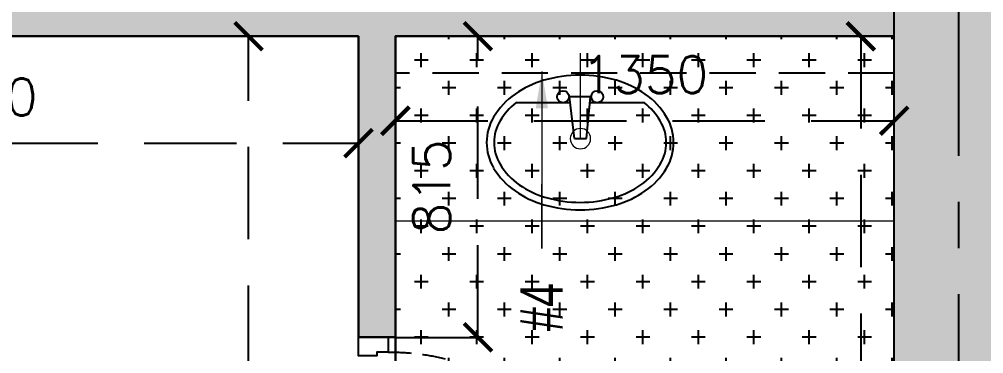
# Model space of a CAD drawing. Header units: millimetres. Extents: x 1180970 to 1231451, y -5737889 to -5695638.
# Drawn here: x 1224994 to 1227604, y -5715708 to -5714803 of the extents above; entities that cross this region are included whole.
import ezdxf

# ---------------------------------------------------------------- set-up
doc = ezdxf.new("R2010")
doc.units = ezdxf.units.MM
doc.header["$LTSCALE"] = 1000
doc.header["$MEASUREMENT"] = 0
for name, pattern in [('3BHK-A$1$AUDIT_D_120904163729-0', [0]), ('3BHK-A$2$( Hidden )', [0.375, 0.25, -0.125]), ('3BHK-A$2$HIDDEN', [0.375, 0.25, -0.125]), ('AUDIT_D_120904163729-0', [0]), ('T8(T9 IS SIMILAR) - GROUND FLOOR - DIMENSION & TEXTING$0$HIDDEN', [0.375, 0.25, -0.125]), ('T8_REFUGE COLUMNS$0$CENTER2', [1.125, 0.75, -0.125, 0.125, -0.125])]:
    doc.linetypes.add(name, pattern=pattern)
doc.layers.get('0').update_dxf_attribs({"linetype": 'AUDIT_D_120904163729-0'})
for name, color, linetype in [('3BHK-A$0$$1$LEDGE WALL', 5, 'Continuous'), ('3BHK-A$0$A-DOOR-FULL', 2, 'Continuous'), ('3BHK-A$0$A-SANITARY', 2, 'Continuous'), ('3BHK-A$1$A-HATCH -160', 251, '3BHK-A$1$AUDIT_D_120904163729-0'), ('3BHK-A$1$A-TOI SUNK 50MM', 8, 'Continuous'), ('T8(T9 IS SIMILAR) - GROUND FLOOR - DIMENSION & TEXTING$0$A-DIMENSIONS', 2, 'T8(T9 IS SIMILAR) - GROUND FLOOR - DIMENSION & TEXTING$0$HIDDEN'), ('T8_REFUGE COLUMNS$0$A-CENTERLINE', 193, 'T8_REFUGE COLUMNS$0$CENTER2'), ('T8_REFUGE COLUMNS$0$A-RCC COLS', 3, 'Continuous')]:
    doc.layers.add(name, color=color, linetype=linetype)
for name, color, linetype, lineweight in [('3BHK-A$2$a-TOI-fixtures', 251, 'Continuous', 0), ('3BHK-A$2$A-WALL- 160', 6, 'Continuous', 30), ('T8(T9 IS SIMILAR) - GROUND FLOOR - DIMENSION & TEXTING$0$R0-18-10-2014-T1-1st Podium Floor Plan$0$Text', 2, 'Continuous', 0), ('T8(T9 IS SIMILAR) - GROUND FLOOR$0$D&W', 8, 'Continuous', 25)]:
    doc.layers.add(name, color=color, linetype=linetype, lineweight=lineweight)
doc.layers.add('T8_REFUGE COLUMNS$0$COL-HATCH', color=7, linetype='Continuous', lineweight=25, true_color=0xa3a3a3)
doc.styles.add('T8(T9 IS SIMILAR) - GROUND FLOOR - DIMENSION & TEXTING$0$ARIAL ARROW', font='swisscl.ttf')
doc.styles.add('T8(T9 IS SIMILAR) - GROUND FLOOR - DIMENSION & TEXTING$0$Romans 1', font='romans.shx', dxfattribs={"height": 100})
doc.styles.add('T8(T9 IS SIMILAR) - GROUND FLOOR - DIMENSION & TEXTING$0$Tahoma', font='tahoma.ttf')
doc.dimstyles.new('T8(T9 IS SIMILAR) - GROUND FLOOR - DIMENSION & TEXTING$0$ALPINE S', dxfattribs={"dimscale": 0, "dimtxt": 100, "dimasz": 75, "dimexe": 0, "dimexo": 0, "dimgap": 75, "dimtad": 1, "dimdec": 0, "dimzin": 0, "dimdsep": 46, "dimtxsty": 'T8(T9 IS SIMILAR) - GROUND FLOOR - DIMENSION & TEXTING$0$Romans 1', "dimblk": 'T8(T9 IS SIMILAR) - GROUND FLOOR - DIMENSION & TEXTING$0$_ArchTick', "dimcen": 0.09, "dimclrd": 256, "dimclre": 256, "dimclrt": 7, "dimadec": 0, "dimazin": 0, "dimtfac": 1, "dimtdec": 0, "dimtofl": 0, "dimtmove": 1, "dimatfit": 0, "dimldrblk": 'T8(T9 IS SIMILAR) - GROUND FLOOR - DIMENSION & TEXTING$0$_Open90', "dimfxl": 1, "dimtolj": 1, "dimtzin": 0, "dimarcsym": 0})
doc.dimstyles.new('T8(T9 IS SIMILAR) - GROUND FLOOR - DIMENSION & TEXTING$0$SAMATA STD', dxfattribs={"dimtxt": 100, "dimasz": 50, "dimexe": 50, "dimexo": 50, "dimgap": 10, "dimtad": 0, "dimdec": 0, "dimrnd": 5, "dimzin": 0, "dimdsep": 46, "dimtxsty": 'T8(T9 IS SIMILAR) - GROUND FLOOR - DIMENSION & TEXTING$0$Tahoma', "dimblk": 'T8(T9 IS SIMILAR) - GROUND FLOOR - DIMENSION & TEXTING$0$_Origin2', "dimcen": -50, "dimdle": 50, "dimclrd": 7, "dimclre": 7, "dimclrt": 7, "dimadec": 0, "dimazin": 0, "dimtfac": 1, "dimtdec": 0, "dimtmove": 1, "dimatfit": 3, "dimfxl": 150, "dimtfill": 1, "dimtolj": 1, "dimtzin": 0, "dimlwd": -1, "dimlwe": -1, "dimarcsym": 0})

# ---------------------------------------------------------------- blocks, each defined once
blk = doc.blocks.new('*U164')
for points in [[(-710, 0), (-670, 0), (-670, 30), (-660, 30), (-660, 80), (-710, 80)], [(40, 0), (0, 0), (0, 30), (-10, 30), (-10, 80), (40, 80)], [(0, 0), (0, -670), (-30, -670), (-30, 0)]]:
    blk.add_lwpolyline(points, close=True)
at = {"color": 0, "linetype": 'ByBlock', "ltscale": 0.25}
blk.add_arc((1, 0.4), 671, 180.0347, 267.627, dxfattribs=at)
blk = doc.blocks.new('3BHK-A$0$WB1')
at = {"layer": '3BHK-A$0$A-SANITARY', "color": 0, "ltscale": 1000}
for p, q in [((190074.4, -1779394.5), (190063, -1779507.9)), ((190106.8, -1779394.5), (190119.9, -1779507.9)), ((189917.5, -1779491.7), (190064.6, -1779491.7)), ((190061.5, -1779507.9), (190121.4, -1779507.9)), ((190118, -1779491.7), (190265.4, -1779491.7))]:
    blk.add_line(p, q, dxfattribs=at)
at = {"layer": '3BHK-A$0$A-SANITARY', "color": 0}
blk.add_line((190106.8, -1779394.5), (190074.4, -1779394.5), dxfattribs=at)
for centre, major_axis, start_param, end_param in [((190091.4, -1779555.7), (-92.6, 341.5), 6.018375, 6.298924), ((190091.4, -1779555.7), (-92.6, 341.5), 5.737826, 6.018375), ((190067.1, -1779471.3), (-69.6, 256.7), 0.015739, 0.342992), ((190091.4, -1779555.7), (-87.3, 322), 6.018375, 6.298924), ((190091.4, -1779555.7), (-87.3, 322), 5.737826, 6.018375), ((190115.8, -1779471.3), (-69.6, 256.7), 5.410573, 5.737826), ((190030, -1779417.8), (-52.6, 193.9), 0.342992, 0.768932), ((190067.1, -1779471.3), (-64.3, 237.2), 0.015739, 0.342992), ((190115.8, -1779471.3), (-64.3, 237.2), 5.410573, 5.737826), ((190152.9, -1779417.8), (-52.6, 193.9), 4.984633, 5.410573), ((190030, -1779417.8), (-47.3, 174.4), 0.342992, 0.768932), ((190152.9, -1779417.8), (-47.3, 174.4), 4.984633, 5.410573), ((189973.2, -1779384.1), (-35.3, 130.2), 0.768932, 1.305986), ((189973.2, -1779384.1), (-30, 110.7), 0.768932, 1.305986), ((190209.6, -1779384.1), (-30, 110.7), 4.447579, 4.984633), ((190209.6, -1779384.1), (-35.3, 130.2), 4.447579, 4.984633), ((189973.2, -1779384.1), (-35.3, 130.2), 1.305986, 1.84304), ((189973.2, -1779384.1), (-30, 110.7), 1.305986, 1.84304), ((190209.6, -1779384.1), (-30, 110.7), 3.910525, 4.447579), ((190209.6, -1779384.1), (-35.3, 130.2), 3.910525, 4.447579), ((190030, -1779350.3), (-52.6, 193.9), 1.84304, 2.268981), ((190030, -1779350.3), (-47.3, 174.4), 1.84304, 2.20494), ((190152.9, -1779350.3), (-47.3, 174.4), 3.548625, 3.910525), ((190152.9, -1779350.3), (-52.6, 193.9), 3.484585, 3.910525), ((190067.1, -1779296.9), (-69.6, 256.7), 2.268981, 2.596234), ((190045.3, -1779507.9), (-4.2, 15.6), 6.018375, 12.30156), ((190137.6, -1779507.9), (-4.2, 15.6), 6.018375, 12.30156), ((190115.8, -1779296.9), (-69.6, 256.7), 3.157331, 3.484585), ((190091.4, -1779212.5), (-92.6, 341.5), 2.596234, 2.876783), ((190091.4, -1779212.5), (-92.6, 341.5), 2.876783, 3.157331)]:
    blk.add_ellipse(centre, major_axis=major_axis, ratio=1, start_param=start_param, end_param=end_param, dxfattribs=at)
blk = doc.blocks.new('3BHK-A')
at = {"layer": '3BHK-A$1$A-HATCH -160', "linetype": 'ByBlock'}
h = blk.add_hatch(dxfattribs=at)
h.set_pattern_fill('ZIGZAG', color=256, scale=250)
h.set_pattern_definition([(9e-15, (1e-08, 0), (31.25, 31.25), [31.25, -31.25]), (90, (31.25, 0), (-31.25, 31.25), [31.25, -31.25])])
h.paths.add_polyline_path([(1185182.8, -5714749.5), (1186532.7, -5714749.5), (1186532.7, -5714149.5), (1186632.7, -5714149.5), (1186632.7, -5714749.5), (1188712.7, -5714749.5), (1188712.7, -5714049.5), (1189032.5, -5714049.5), (1189032.5, -5714149.5), (1188812.7, -5714149.5), (1188812.7, -5715449.5), (1189032.5, -5715449.5), (1189032.5, -5715549.5), (1188712.7, -5715549.5), (1188712.7, -5714849.5), (1186632.7, -5714849.5), (1186632.7, -5715664.5), (1186532.7, -5715664.5), (1186532.7, -5714849.5), (1185182.8, -5714849.5)])
h.paths.add_polyline_path([(1185182.8, -5713249.5), (1185782.7, -5713249.5), (1185782.7, -5713149.5), (1185182.8, -5713149.5)])
h.paths.add_polyline_path([(1186532.7, -5710699.5), (1186632.7, -5710699.5), (1186632.7, -5713249.5), (1186532.7, -5713249.5)])
h.paths.add_polyline_path([(1186532.7, -5717399.5), (1186632.7, -5717399.5), (1186632.7, -5716414.5), (1186532.7, -5716414.5)])
h.paths.add_polyline_path([(1194902.2, -5715375), (1194082.3, -5715375), (1194082.3, -5715475), (1194902.2, -5715475)])
h.paths.add_polyline_path([(1195782.2, -5715375), (1196682.2, -5715375), (1196682.2, -5715475), (1195782.2, -5715475)])
h.paths.add_polyline_path([(1194132.5, -5714149.9), (1196532.4, -5714149.9), (1196532.4, -5714049.9), (1194132.5, -5714049.9)])
h.paths.add_polyline_path([(1197432.4, -5711800.2), (1197532.4, -5711800.2), (1197532.4, -5714149.9), (1197432.4, -5714149.9)])
h.paths.add_polyline_path([(1198282.4, -5714149.9), (1198958.7, -5714149.9), (1198958.7, -5714049.9), (1198282.4, -5714049.9)])
h.paths.add_polyline_path([(1196871.9, -5720208.6), (1196082.2, -5720209.7), (1196082.3, -5720109.7), (1196082.2, -5720109.7), (1196182.2, -5720109.7), (1196871.9, -5720108.6)])
h.paths.add_polyline_path([(1193397.2, -5709939.9), (1193882.3, -5709939.6), (1193882.3, -5710040.1), (1193397.3, -5710040.1)])
h.paths.add_polyline_path([(1186632.7, -5708554.7), (1187192.3, -5708554.8), (1187192.3, -5708654.7), (1186632.7, -5708654.7)])
h.paths.add_polyline_path([(1194182.3, -5715724), (1194082.3, -5715724), (1194082.3, -5715474), (1194182.3, -5715474)])
at = {"layer": '3BHK-A$1$A-TOI SUNK 50MM'}
h = blk.add_hatch(dxfattribs=at)
h.set_pattern_fill('CROSS', color=256, scale=300, style=0)
h.set_pattern_definition([(9e-15, (-0.65, 1286.84), (75, 75), [37.5, -112.5]), (90, (18.1, 1268.09), (-75, 75), [37.5, -112.5])])
h.paths.add_polyline_path([(1186532.7, -5713148.5), (1185182.4, -5713148.5), (1185182.4, -5710698.5), (1186532.7, -5710698.5)])
h.paths.add_polyline_path([(1185182.4, -5714848.6), (1186532.7, -5714848.6), (1186532.7, -5717398.5), (1185182.4, -5717398.5)])
at = {"layer": '3BHK-A$0$$1$LEDGE WALL', "linetype": '3BHK-A$2$( Hidden )', "ltscale": 0.5}
blk.add_line((1185182.4, -5714948.6, 0), (1186532.7, -5714948.7), dxfattribs=at)
at = {"layer": '3BHK-A$1$A-TOI SUNK 50MM'}
blk.add_line((1186532.7, -5716413.5, 0), (1186532.7, -5715663.5, 0), dxfattribs=at)
at = {"layer": '3BHK-A$1$A-TOI SUNK 50MM', "elevation": 0}
blk.add_lwpolyline([(1185182.4, -5714848.6), (1186532.7, -5714848.6), (1186532.7, -5717398.5), (1185182.4, -5717398.5)], close=True, dxfattribs=at)
at = {"layer": '3BHK-A$2$a-TOI-fixtures'}
blk.add_line((1186182.9, -5714848.6, 0), (1185532.6, -5714848.6, 0), dxfattribs=at)
at = {"layer": '3BHK-A$2$a-TOI-fixtures', "extrusion": (-2.53026e-07, -3.57019e-09, 1)}
blk.add_line((1186031.9, -5715125.8, 0), (1186031.9, -5714894.2, 0), dxfattribs=at)
at = {"layer": '3BHK-A$2$a-TOI-fixtures', "ltscale": 500}
blk.add_line((1186532.7, -5715348.6), (1185182.8, -5715348.6), dxfattribs=at)
at = {"layer": '3BHK-A$2$a-TOI-fixtures', "extrusion": (-2.53026e-07, -3.57019e-09, 1)}
blk.add_circle((1186031.9, -5715125.8, -0.3), 27.5, dxfattribs=at)
at = {"layer": '3BHK-A$2$A-WALL- 160', "linetype": 'ByBlock'}
for p, q in [((1186532.7, -5714848.5, 0), (1185182.8, -5714848.5, 0)), ((1186532.7, -5714848.5, 0), (1186532.7, -5715663.5, 0)), ((1188712.7, -5714848.5, 0), (1186632.7, -5714848.5, 0)), ((1186632.7, -5714848.5, 0), (1186632.7, -5715663.5, 0)), ((1186632.7, -5715663.5, 0), (1186532.7, -5715663.5, 0))]:
    blk.add_line(p, q, dxfattribs=at)
at = {"layer": '3BHK-A$0$A-DOOR-FULL', "linetype": '3BHK-A$2$HIDDEN', "rotation": 270}
blk.add_blockref('*U164', (1186552.7, -5716373.5, 0), dxfattribs=at)
at = {"layer": '3BHK-A$2$a-TOI-fixtures', "extrusion": (0, 0, -1), "zscale": -0.9999999999999998, "rotation": 179.9999999999999}
blk.add_blockref('3BHK-A$0$WB1', (-995941.3, -7494520.3, 0), dxfattribs=at)
blk = doc.blocks.new('T8_REFUGE COLUMNS')
at = {"layer": 'T8_REFUGE COLUMNS$0$COL-HATCH', "linetype": 'ByBlock'}
h = blk.add_hatch(color=256, dxfattribs=at)
h.dxf.hatch_style = 1
h.paths.add_polyline_path([(1227712.1, -5718799.9), (1227362.1, -5718799.9), (1227362.1, -5709299.9), (1227712.1, -5709299.9)])
at = {"layer": 'T8_REFUGE COLUMNS$0$A-CENTERLINE'}
blk.add_line((1227537.1, -5720797.2), (1227537.1, -5702690.8), dxfattribs=at)
at = {"layer": 'T8_REFUGE COLUMNS$0$A-RCC COLS', "linetype": 'ByBlock'}
blk.add_lwpolyline([(1227712.1, -5718799.9), (1227362.1, -5718799.9), (1227362.1, -5709299.9), (1227712.1, -5709299.9)], close=True, dxfattribs=at)
blk = doc.blocks.new('T8(T9 IS SIMILAR) - GROUND FLOOR')
at = {"layer": 'T8(T9 IS SIMILAR) - GROUND FLOOR$0$D&W', "linetype": 'ByBlock'}
blk.add_blockref('T8_REFUGE COLUMNS', (0, 0), dxfattribs=at)
at = {"layer": 'T8(T9 IS SIMILAR) - GROUND FLOOR$0$D&W', "linetype": 'ByBlock', "xscale": -1}
blk.add_blockref('3BHK-A', (2412544.6, 0), dxfattribs=at)
blk = doc.blocks.new('T8(T9 IS SIMILAR) - GROUND FLOOR - DIMENSION & TEXTING$0$_ArchTick')
at = {"color": 0, "linetype": 'ByBlock', "const_width": 0.15}
blk.add_lwpolyline([(-0.5, -0.5), (0.5, 0.5)], dxfattribs=at)
blk = doc.blocks.new('*D634')
at = {"layer": 'T8(T9 IS SIMILAR) - GROUND FLOOR - DIMENSION & TEXTING$0$A-DIMENSIONS', "linetype": 'T8(T9 IS SIMILAR) - GROUND FLOOR - DIMENSION & TEXTING$0$HIDDEN', "lineweight": -2, "transparency": 16777216}
for p, q in [((1223831.7, -5715361), (1223831.7, -5715137.9)), ((1225911.9, -5715311), (1225911.9, -5715137.9))]:
    blk.add_line(p, q, dxfattribs=at)
at = {"layer": 'T8(T9 IS SIMILAR) - GROUND FLOOR - DIMENSION & TEXTING$0$A-DIMENSIONS', "lineweight": -2, "transparency": 16777216}
blk.add_line((1223831.7, -5715137.9), (1225911.9, -5715137.9), dxfattribs=at)
at = {"layer": 'T8(T9 IS SIMILAR) - GROUND FLOOR - DIMENSION & TEXTING$0$A-DIMENSIONS', "linetype": 'ByBlock', "lineweight": -2, "transparency": 16777216, "xscale": 75, "yscale": 75, "zscale": 75, "rotation": 180}
blk.add_blockref('T8(T9 IS SIMILAR) - GROUND FLOOR - DIMENSION & TEXTING$0$_ArchTick', (1223831.7, -5715137.9), dxfattribs=at)
at = {"layer": 'T8(T9 IS SIMILAR) - GROUND FLOOR - DIMENSION & TEXTING$0$A-DIMENSIONS', "linetype": 'ByBlock', "lineweight": -2, "transparency": 16777216, "xscale": 75, "yscale": 75, "zscale": 75}
blk.add_blockref('T8(T9 IS SIMILAR) - GROUND FLOOR - DIMENSION & TEXTING$0$_ArchTick', (1225911.9, -5715137.9), dxfattribs=at)
at = {"layer": 'T8(T9 IS SIMILAR) - GROUND FLOOR - DIMENSION & TEXTING$0$A-DIMENSIONS', "color": 7, "linetype": 'ByBlock', "transparency": 16777216, "insert": (1224871.8, -5715012.9), "char_height": 100, "attachment_point": 5, "style": 'T8(T9 IS SIMILAR) - GROUND FLOOR - DIMENSION & TEXTING$0$Romans 1'}
blk.add_mtext('\\A1;2080', dxfattribs=at)
blk = doc.blocks.new('T8(T9 IS SIMILAR) - GROUND FLOOR - DIMENSION & TEXTING$0$_Open90')
at = {"color": 0, "linetype": 'ByBlock', "lineweight": -2}
for p, q in [((-0.5, 0.5), (0, 0)), ((0, 0), (-1, 0)), ((0, 0), (-0.5, -0.5))]:
    blk.add_line(p, q, dxfattribs=at)
blk = doc.blocks.new('*D636')
at = {"layer": 'T8(T9 IS SIMILAR) - GROUND FLOOR - DIMENSION & TEXTING$0$A-DIMENSIONS', "linetype": 'T8(T9 IS SIMILAR) - GROUND FLOOR - DIMENSION & TEXTING$0$HIDDEN', "lineweight": -2, "transparency": 16777216}
for p, q in [((1226011.9, -5714848.7), (1226235.3, -5714848.7)), ((1226011.9, -5715663.7), (1226235.3, -5715663.7))]:
    blk.add_line(p, q, dxfattribs=at)
at = {"layer": 'T8(T9 IS SIMILAR) - GROUND FLOOR - DIMENSION & TEXTING$0$A-DIMENSIONS', "lineweight": -2, "transparency": 16777216}
blk.add_line((1226235.3, -5715663.7), (1226235.3, -5714848.7), dxfattribs=at)
at = {"layer": 'T8(T9 IS SIMILAR) - GROUND FLOOR - DIMENSION & TEXTING$0$A-DIMENSIONS', "linetype": 'ByBlock', "lineweight": -2, "transparency": 16777216, "xscale": 75, "yscale": 75, "zscale": 75}
for p, rotation in [((1226235.3, -5714848.7), 90), ((1226235.3, -5715663.7), 270)]:
    blk.add_blockref('T8(T9 IS SIMILAR) - GROUND FLOOR - DIMENSION & TEXTING$0$_ArchTick', p, dxfattribs=dict(at, rotation=rotation))
at = {"layer": 'T8(T9 IS SIMILAR) - GROUND FLOOR - DIMENSION & TEXTING$0$A-DIMENSIONS', "color": 7, "linetype": 'ByBlock', "transparency": 16777216, "insert": (1226110.3, -5715256.2), "char_height": 100, "attachment_point": 5, "rotation": 90, "style": 'T8(T9 IS SIMILAR) - GROUND FLOOR - DIMENSION & TEXTING$0$Romans 1'}
blk.add_mtext('\\A1;815', dxfattribs=at)
blk = doc.blocks.new('*D637')
at = {"layer": 'T8(T9 IS SIMILAR) - GROUND FLOOR - DIMENSION & TEXTING$0$A-DIMENSIONS', "linetype": 'T8(T9 IS SIMILAR) - GROUND FLOOR - DIMENSION & TEXTING$0$HIDDEN', "lineweight": -2, "transparency": 16777216}
for p, q in [((1226011.9, -5715448.7), (1226011.9, -5715077.3)), ((1227361.9, -5715448.7), (1227361.9, -5715077.3))]:
    blk.add_line(p, q, dxfattribs=at)
at = {"layer": 'T8(T9 IS SIMILAR) - GROUND FLOOR - DIMENSION & TEXTING$0$A-DIMENSIONS', "lineweight": -2, "transparency": 16777216}
blk.add_line((1226011.9, -5715077.3), (1227361.9, -5715077.3), dxfattribs=at)
at = {"layer": 'T8(T9 IS SIMILAR) - GROUND FLOOR - DIMENSION & TEXTING$0$A-DIMENSIONS', "linetype": 'ByBlock', "lineweight": -2, "transparency": 16777216, "xscale": 75, "yscale": 75, "zscale": 75, "rotation": 180}
blk.add_blockref('T8(T9 IS SIMILAR) - GROUND FLOOR - DIMENSION & TEXTING$0$_ArchTick', (1226011.9, -5715077.3), dxfattribs=at)
at = {"layer": 'T8(T9 IS SIMILAR) - GROUND FLOOR - DIMENSION & TEXTING$0$A-DIMENSIONS', "linetype": 'ByBlock', "lineweight": -2, "transparency": 16777216, "xscale": 75, "yscale": 75, "zscale": 75}
blk.add_blockref('T8(T9 IS SIMILAR) - GROUND FLOOR - DIMENSION & TEXTING$0$_ArchTick', (1227361.9, -5715077.3), dxfattribs=at)
at = {"layer": 'T8(T9 IS SIMILAR) - GROUND FLOOR - DIMENSION & TEXTING$0$A-DIMENSIONS', "color": 7, "linetype": 'ByBlock', "transparency": 16777216, "insert": (1226686.9, -5714952.3), "char_height": 100, "attachment_point": 5, "style": 'T8(T9 IS SIMILAR) - GROUND FLOOR - DIMENSION & TEXTING$0$Romans 1'}
blk.add_mtext('\\A1;1350', dxfattribs=at)
blk = doc.blocks.new('*D638')
at = {"layer": 'T8(T9 IS SIMILAR) - GROUND FLOOR - DIMENSION & TEXTING$0$A-DIMENSIONS', "linetype": 'T8(T9 IS SIMILAR) - GROUND FLOOR - DIMENSION & TEXTING$0$HIDDEN', "lineweight": -2, "transparency": 16777216}
for p, q in [((1227016, -5714848.7), (1227271.4, -5714848.7)), ((1227061.8, -5717398.7), (1227271.4, -5717398.7))]:
    blk.add_line(p, q, dxfattribs=at)
at = {"layer": 'T8(T9 IS SIMILAR) - GROUND FLOOR - DIMENSION & TEXTING$0$A-DIMENSIONS', "lineweight": -2, "transparency": 16777216}
blk.add_line((1227271.4, -5714848.7), (1227271.4, -5717398.7), dxfattribs=at)
at = {"layer": 'T8(T9 IS SIMILAR) - GROUND FLOOR - DIMENSION & TEXTING$0$A-DIMENSIONS', "linetype": 'ByBlock', "lineweight": -2, "transparency": 16777216, "xscale": 75, "yscale": 75, "zscale": 75}
for p, rotation in [((1227271.4, -5714848.7), 90), ((1227271.4, -5717398.7), 270)]:
    blk.add_blockref('T8(T9 IS SIMILAR) - GROUND FLOOR - DIMENSION & TEXTING$0$_ArchTick', p, dxfattribs=dict(at, rotation=rotation))
at = {"layer": 'T8(T9 IS SIMILAR) - GROUND FLOOR - DIMENSION & TEXTING$0$A-DIMENSIONS', "color": 7, "linetype": 'ByBlock', "transparency": 16777216, "insert": (1227146.4, -5716123.7), "char_height": 100, "attachment_point": 5, "rotation": 90, "style": 'T8(T9 IS SIMILAR) - GROUND FLOOR - DIMENSION & TEXTING$0$Romans 1'}
blk.add_mtext('\\A1;2550', dxfattribs=at)
blk = doc.blocks.new('*D580')
at = {"layer": 'T8(T9 IS SIMILAR) - GROUND FLOOR - DIMENSION & TEXTING$0$A-DIMENSIONS', "linetype": 'T8(T9 IS SIMILAR) - GROUND FLOOR - DIMENSION & TEXTING$0$HIDDEN', "lineweight": -2, "transparency": 16777216}
for p, q in [((1225447.5, -5714848.5), (1225614.3, -5714848.5)), ((1225447.5, -5719523.3), (1225614.3, -5719523.3))]:
    blk.add_line(p, q, dxfattribs=at)
at = {"layer": 'T8(T9 IS SIMILAR) - GROUND FLOOR - DIMENSION & TEXTING$0$A-DIMENSIONS', "lineweight": -2, "transparency": 16777216}
blk.add_line((1225614.3, -5719523.3), (1225614.3, -5714848.5), dxfattribs=at)
at = {"layer": 'T8(T9 IS SIMILAR) - GROUND FLOOR - DIMENSION & TEXTING$0$A-DIMENSIONS', "linetype": 'ByBlock', "lineweight": -2, "transparency": 16777216, "xscale": 75, "yscale": 75, "zscale": 75}
for p, rotation in [((1225614.3, -5714848.5), 90), ((1225614.3, -5719523.3), 270)]:
    blk.add_blockref('T8(T9 IS SIMILAR) - GROUND FLOOR - DIMENSION & TEXTING$0$_ArchTick', p, dxfattribs=dict(at, rotation=rotation))
at = {"layer": 'T8(T9 IS SIMILAR) - GROUND FLOOR - DIMENSION & TEXTING$0$A-DIMENSIONS', "color": 7, "linetype": 'ByBlock', "transparency": 16777216, "insert": (1225489.3, -5717185.9), "char_height": 100, "attachment_point": 5, "rotation": 90, "style": 'T8(T9 IS SIMILAR) - GROUND FLOOR - DIMENSION & TEXTING$0$Romans 1'}
blk.add_mtext('\\A1;4675', dxfattribs=at)
blk = doc.blocks.new('T8(T9 IS SIMILAR) - GROUND FLOOR - DIMENSION & TEXTING$0$_Origin2')
at = {"color": 0, "linetype": 'ByBlock', "lineweight": -2}
blk.add_line((-0.5, 0), (-1, 0), dxfattribs=at)
for radius in [0.5, 0.25]:
    blk.add_circle((0, 0), radius, dxfattribs=at)
blk = doc.blocks.new('T8(T9 IS SIMILAR) - GROUND FLOOR - DIMENSION & TEXTING')
at = {"layer": 'T8(T9 IS SIMILAR) - GROUND FLOOR - DIMENSION & TEXTING$0$R0-18-10-2014-T1-1st Podium Floor Plan$0$Text', "linetype": 'ByBlock', "style": 'T8(T9 IS SIMILAR) - GROUND FLOOR - DIMENSION & TEXTING$0$ARIAL ARROW'}
blk.add_text('#4', height=114.75, rotation=90, dxfattribs=at).set_placement((1226464.5, -5715647.2, -0.5))
at = {"layer": 'T8(T9 IS SIMILAR) - GROUND FLOOR - DIMENSION & TEXTING$0$A-DIMENSIONS', "linetype": 'ByBlock'}
for base, p1, p2, picture, middle in [((1225614.3, -5714848.5, 0.5), (1225447.5, -5719523.3, 1), (1225447.5, -5714848.5, 1), '*D580', (1225489.3, -5717185.9, 0.5)), ((1226235.3, -5714848.7, 0.5), (1226011.9, -5715663.7, 0.5), (1226011.9, -5714848.7, 0.5), '*D636', (1226110.3, -5715256.2, 0.5)), ((1227271.4, -5717398.7, 0.5), (1227016, -5714848.7, 0.5), (1227061.8, -5717398.7, 0.5), '*D638', (1227146.4, -5716123.7, 0.5))]:
    dim = blk.add_linear_dim(base=base, p1=p1, p2=p2, angle=270, dimstyle='T8(T9 IS SIMILAR) - GROUND FLOOR - DIMENSION & TEXTING$0$ALPINE S', override={"dimscale": 1, "dimfxl": 5, "dimarcsym": 1}, dxfattribs=at)
    dim.commit()
    dim.dimension.update_dxf_attribs({"geometry": picture, "text_midpoint": middle})
for base, p1, p2, picture, middle in [((1227361.9, -5715077.3, 0.5), (1226011.9, -5715448.7, 0.5), (1227361.9, -5715448.7, 0.9), '*D637', (1226686.9, -5714952.3, 0.5)), ((1225911.9, -5715137.9, 0.5), (1223831.7, -5715361, 0.5), (1225911.9, -5715311, 0.5), '*D634', (1224871.8, -5715012.9, 0.5))]:
    dim = blk.add_linear_dim(base=base, p1=p1, p2=p2, dimstyle='T8(T9 IS SIMILAR) - GROUND FLOOR - DIMENSION & TEXTING$0$ALPINE S', override={"dimscale": 1, "dimfxl": 5, "dimarcsym": 1}, dxfattribs=at)
    dim.commit()
    dim.dimension.update_dxf_attribs({"geometry": picture, "text_midpoint": middle})
at = {"layer": 'T8(T9 IS SIMILAR) - GROUND FLOOR - DIMENSION & TEXTING$0$R0-18-10-2014-T1-1st Podium Floor Plan$0$Text'}
blk.add_leader([(1226408.3, -5714943.7, -0.5), (1226408.3, -5715423.6, -0.5), (1226408.3, -5715248.9, -0.5)], dimstyle='T8(T9 IS SIMILAR) - GROUND FLOOR - DIMENSION & TEXTING$0$SAMATA STD', override={"dimscale": 1, "dimasz": 100, "dimclrd": 2, "dimfxlon": 1, "dimarcsym": 1}, dxfattribs=at)

msp = doc.modelspace()

# ---------------------------------------------------------------- block references
at = {"linetype": 'ByBlock'}
msp.add_blockref('T8(T9 IS SIMILAR) - GROUND FLOOR', (0, 0), dxfattribs=at)

# ---------------------------------------------------------------- next in the draw order: block references
msp.add_blockref('T8(T9 IS SIMILAR) - GROUND FLOOR - DIMENSION & TEXTING', (0, 0), dxfattribs=at)

doc.saveas('drawing.dxf')
